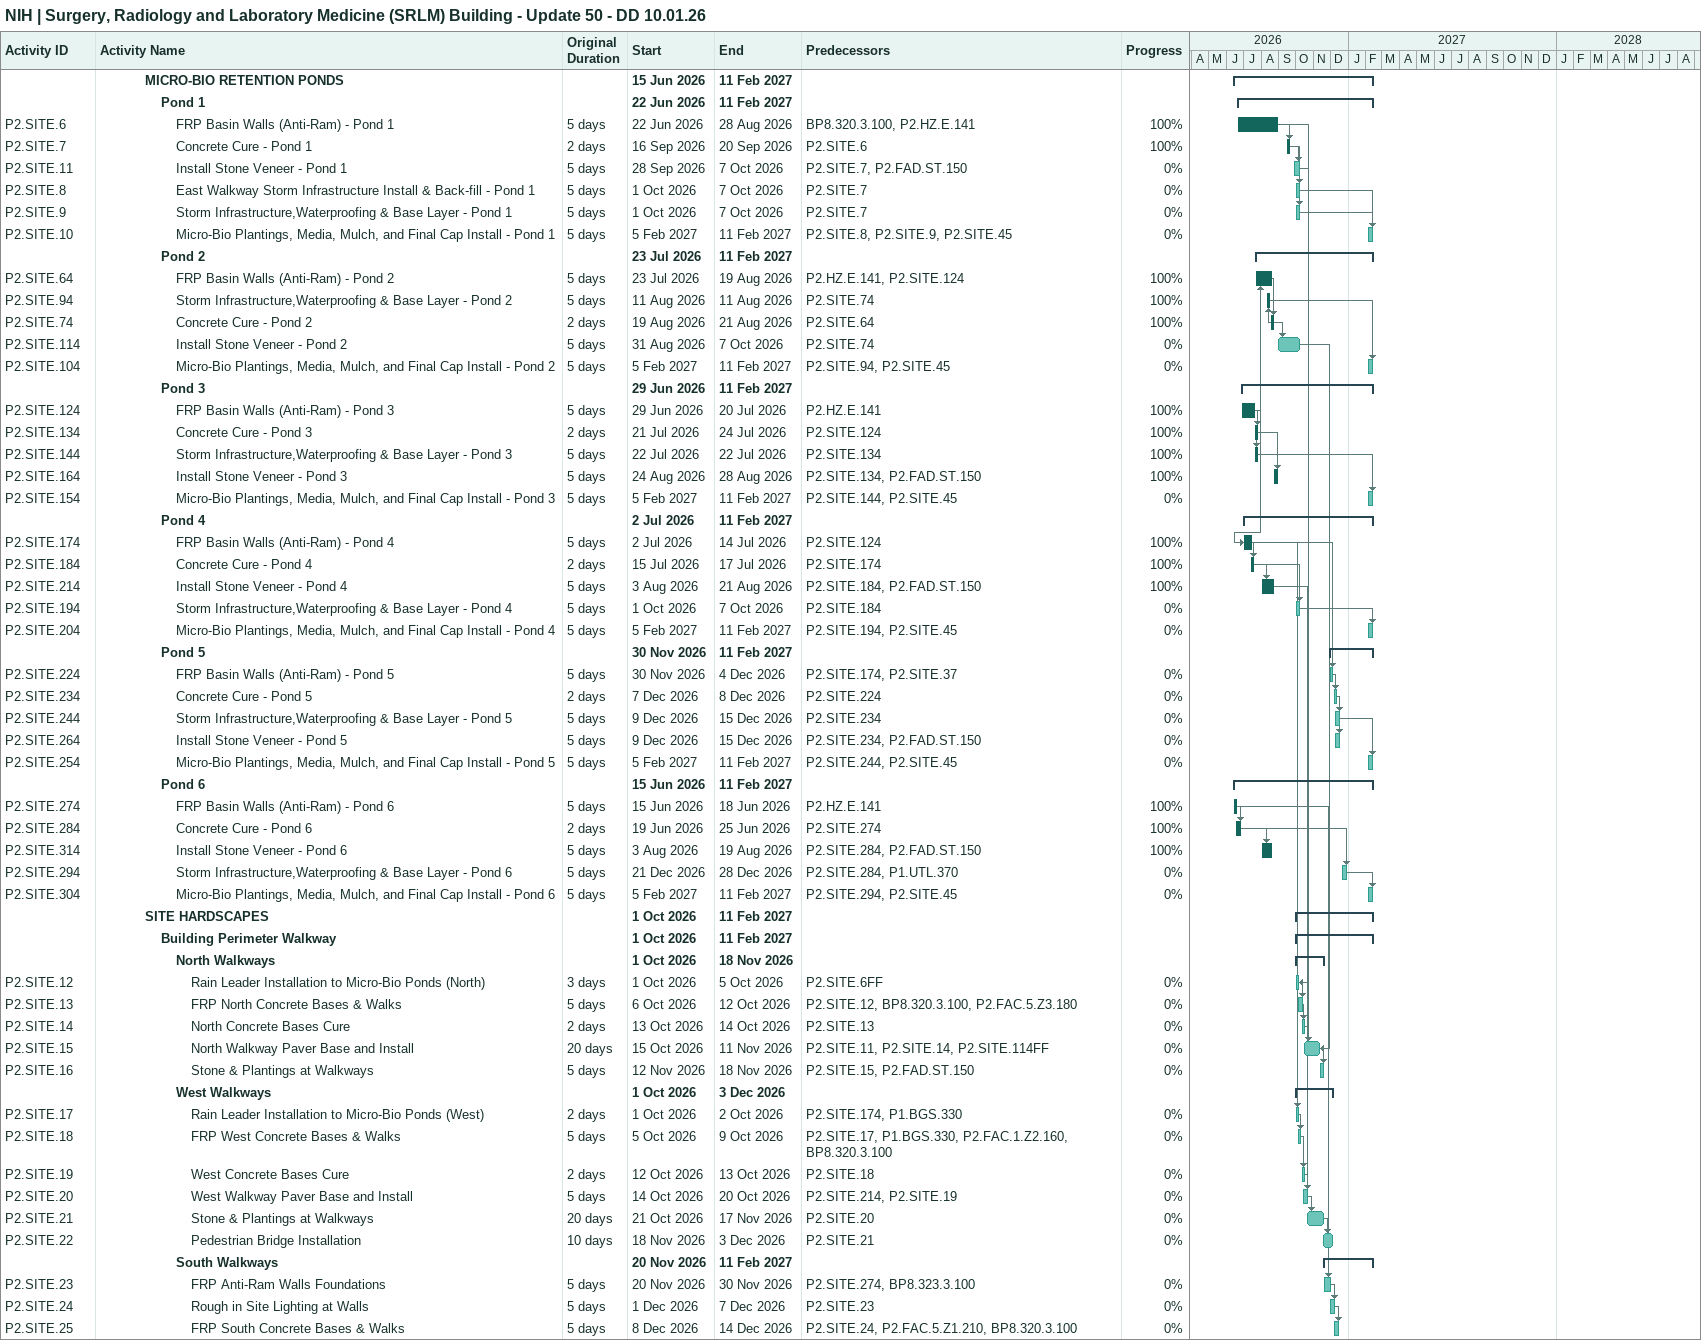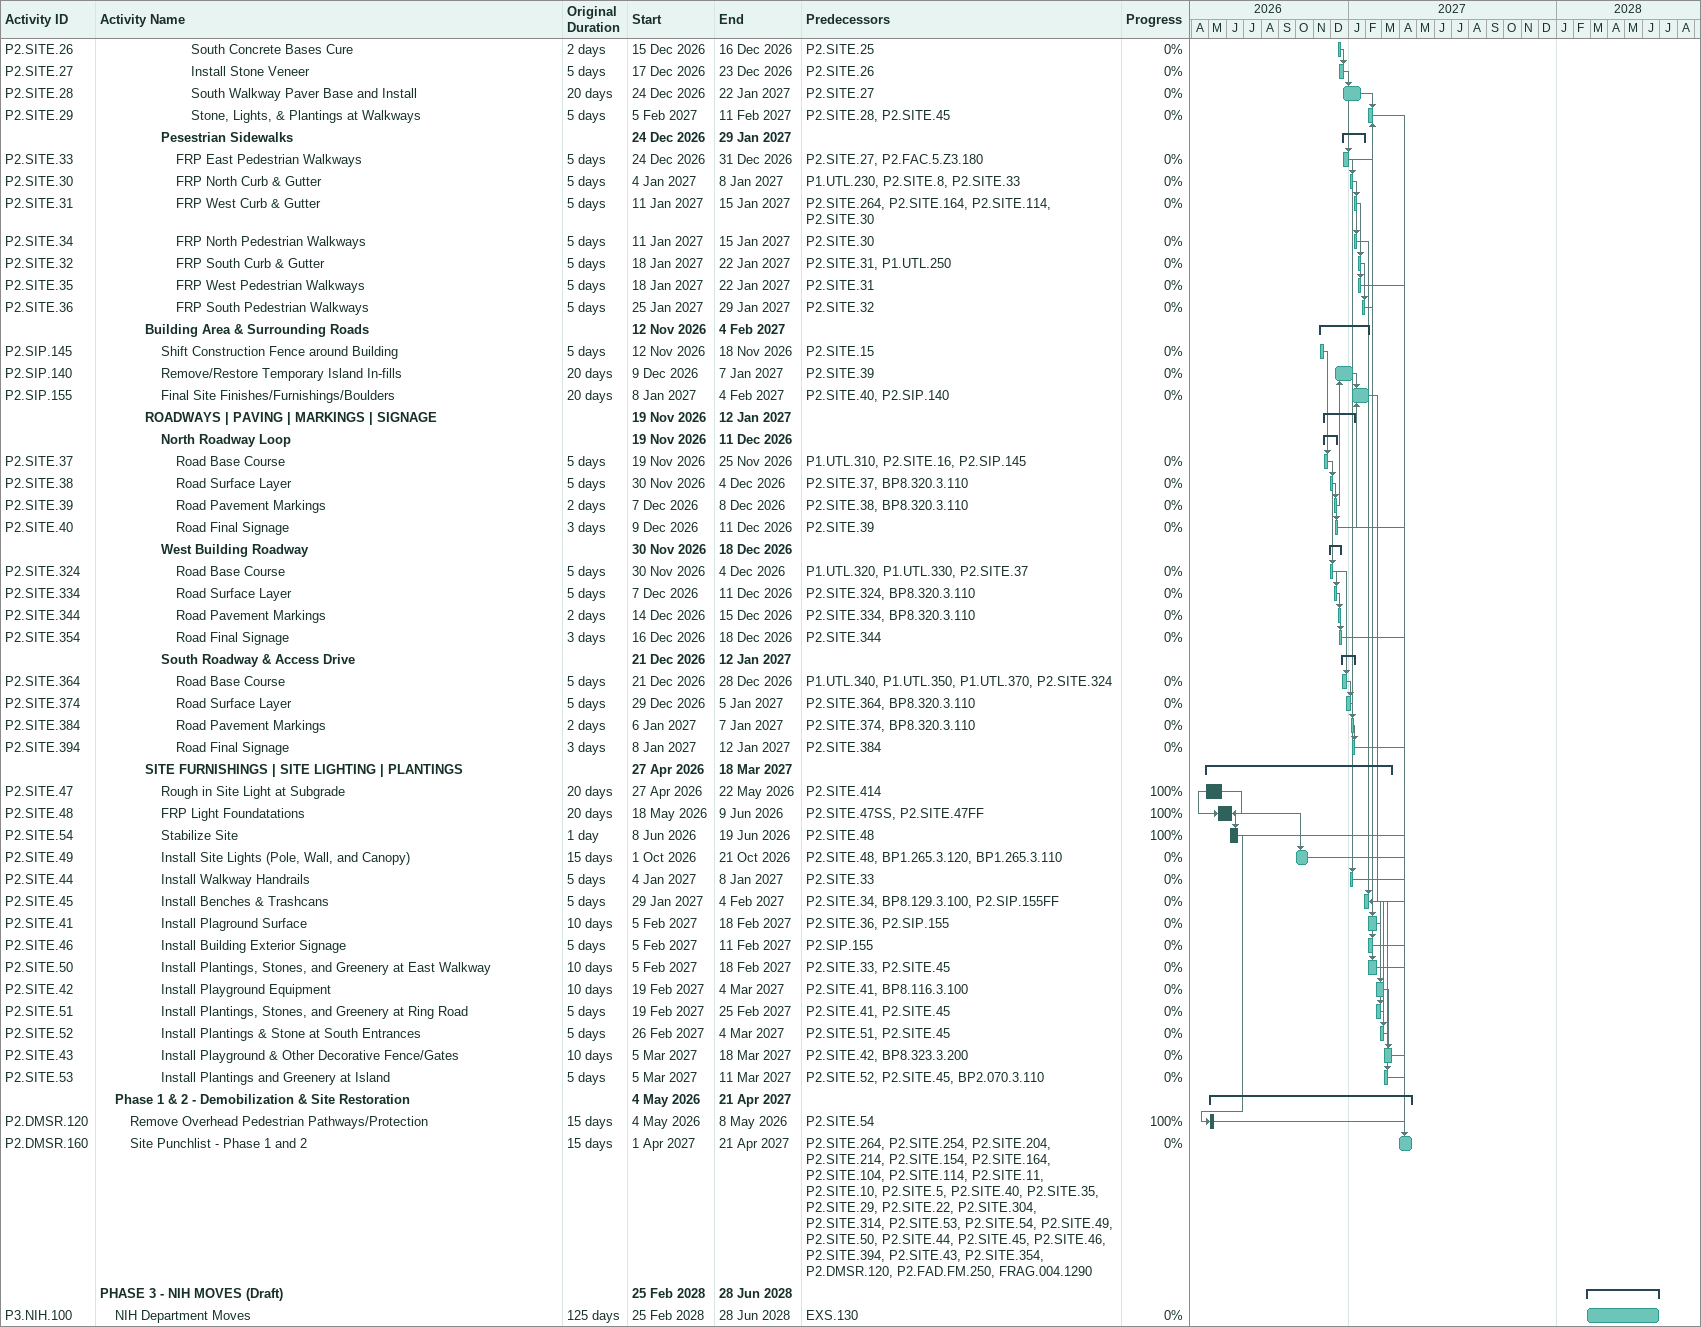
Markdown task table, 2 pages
NIH | Surgery, Radiology and Laboratory Medicine (SRLM) Building - Update 50 - DD 10.01.26

| ID | Level | Task | Original duration | Start | Finish | Predecessors | % complete |
|---|---|---|---|---|---|---|---|
|  | 4 | **MICRO-BIO RETENTION PONDS** |  | 2026-06-15 | 2027-02-11 |  |  |
|  | 5 | **Pond 1** |  | 2026-06-22 | 2027-02-11 |  |  |
| P2.SITE.6 | 6 | FRP Basin Walls (Anti-Ram) - Pond 1 | 5d | 2026-06-22 | 2026-08-28 | BP8.320.3.100, P2.HZ.E.141 | 100 |
| P2.SITE.7 | 6 | Concrete Cure - Pond 1 | 2d | 2026-09-16 | 2026-09-20 | P2.SITE.6 | 100 |
| P2.SITE.11 | 6 | Install Stone Veneer - Pond 1 | 5d | 2026-09-28 | 2026-10-07 | P2.SITE.7, P2.FAD.ST.150 | 0 |
| P2.SITE.8 | 6 | East Walkway Storm Infrastructure Install & Back-fill - Pond 1 | 5d | 2026-10-01 | 2026-10-07 | P2.SITE.7 | 0 |
| P2.SITE.9 | 6 | Storm Infrastructure,Waterproofing & Base Layer - Pond 1 | 5d | 2026-10-01 | 2026-10-07 | P2.SITE.7 | 0 |
| P2.SITE.10 | 6 | Micro-Bio Plantings, Media, Mulch, and Final Cap Install - Pond 1 | 5d | 2027-02-05 | 2027-02-11 | P2.SITE.8, P2.SITE.9, P2.SITE.45 | 0 |
|  | 5 | **Pond 2** |  | 2026-07-23 | 2027-02-11 |  |  |
| P2.SITE.64 | 6 | FRP Basin Walls (Anti-Ram) - Pond 2 | 5d | 2026-07-23 | 2026-08-19 | P2.HZ.E.141, P2.SITE.124 | 100 |
| P2.SITE.94 | 6 | Storm Infrastructure,Waterproofing & Base Layer - Pond 2 | 5d | 2026-08-11 | 2026-08-11 | P2.SITE.74 | 100 |
| P2.SITE.74 | 6 | Concrete Cure - Pond 2 | 2d | 2026-08-19 | 2026-08-21 | P2.SITE.64 | 100 |
| P2.SITE.114 | 6 | Install Stone Veneer - Pond 2 | 5d | 2026-08-31 | 2026-10-07 | P2.SITE.74 | 0 |
| P2.SITE.104 | 6 | Micro-Bio Plantings, Media, Mulch, and Final Cap Install - Pond 2 | 5d | 2027-02-05 | 2027-02-11 | P2.SITE.94, P2.SITE.45 | 0 |
|  | 5 | **Pond 3** |  | 2026-06-29 | 2027-02-11 |  |  |
| P2.SITE.124 | 6 | FRP Basin Walls (Anti-Ram) - Pond 3 | 5d | 2026-06-29 | 2026-07-20 | P2.HZ.E.141 | 100 |
| P2.SITE.134 | 6 | Concrete Cure - Pond 3 | 2d | 2026-07-21 | 2026-07-24 | P2.SITE.124 | 100 |
| P2.SITE.144 | 6 | Storm Infrastructure,Waterproofing & Base Layer - Pond 3 | 5d | 2026-07-22 | 2026-07-22 | P2.SITE.134 | 100 |
| P2.SITE.164 | 6 | Install Stone Veneer - Pond 3 | 5d | 2026-08-24 | 2026-08-28 | P2.SITE.134, P2.FAD.ST.150 | 100 |
| P2.SITE.154 | 6 | Micro-Bio Plantings, Media, Mulch, and Final Cap Install - Pond 3 | 5d | 2027-02-05 | 2027-02-11 | P2.SITE.144, P2.SITE.45 | 0 |
|  | 5 | **Pond 4** |  | 2026-07-02 | 2027-02-11 |  |  |
| P2.SITE.174 | 6 | FRP Basin Walls (Anti-Ram) - Pond 4 | 5d | 2026-07-02 | 2026-07-14 | P2.SITE.124 | 100 |
| P2.SITE.184 | 6 | Concrete Cure - Pond 4 | 2d | 2026-07-15 | 2026-07-17 | P2.SITE.174 | 100 |
| P2.SITE.214 | 6 | Install Stone Veneer - Pond 4 | 5d | 2026-08-03 | 2026-08-21 | P2.SITE.184, P2.FAD.ST.150 | 100 |
| P2.SITE.194 | 6 | Storm Infrastructure,Waterproofing & Base Layer - Pond 4 | 5d | 2026-10-01 | 2026-10-07 | P2.SITE.184 | 0 |
| P2.SITE.204 | 6 | Micro-Bio Plantings, Media, Mulch, and Final Cap Install - Pond 4 | 5d | 2027-02-05 | 2027-02-11 | P2.SITE.194, P2.SITE.45 | 0 |
|  | 5 | **Pond 5** |  | 2026-11-30 | 2027-02-11 |  |  |
| P2.SITE.224 | 6 | FRP Basin Walls (Anti-Ram) - Pond 5 | 5d | 2026-11-30 | 2026-12-04 | P2.SITE.174, P2.SITE.37 | 0 |
| P2.SITE.234 | 6 | Concrete Cure - Pond 5 | 2d | 2026-12-07 | 2026-12-08 | P2.SITE.224 | 0 |
| P2.SITE.244 | 6 | Storm Infrastructure,Waterproofing & Base Layer - Pond 5 | 5d | 2026-12-09 | 2026-12-15 | P2.SITE.234 | 0 |
| P2.SITE.264 | 6 | Install Stone Veneer - Pond 5 | 5d | 2026-12-09 | 2026-12-15 | P2.SITE.234, P2.FAD.ST.150 | 0 |
| P2.SITE.254 | 6 | Micro-Bio Plantings, Media, Mulch, and Final Cap Install - Pond 5 | 5d | 2027-02-05 | 2027-02-11 | P2.SITE.244, P2.SITE.45 | 0 |
|  | 5 | **Pond 6** |  | 2026-06-15 | 2027-02-11 |  |  |
| P2.SITE.274 | 6 | FRP Basin Walls (Anti-Ram) - Pond 6 | 5d | 2026-06-15 | 2026-06-18 | P2.HZ.E.141 | 100 |
| P2.SITE.284 | 6 | Concrete Cure - Pond 6 | 2d | 2026-06-19 | 2026-06-25 | P2.SITE.274 | 100 |
| P2.SITE.314 | 6 | Install Stone Veneer - Pond 6 | 5d | 2026-08-03 | 2026-08-19 | P2.SITE.284, P2.FAD.ST.150 | 100 |
| P2.SITE.294 | 6 | Storm Infrastructure,Waterproofing & Base Layer - Pond 6 | 5d | 2026-12-21 | 2026-12-28 | P2.SITE.284, P1.UTL.370 | 0 |
| P2.SITE.304 | 6 | Micro-Bio Plantings, Media, Mulch, and Final Cap Install - Pond 6 | 5d | 2027-02-05 | 2027-02-11 | P2.SITE.294, P2.SITE.45 | 0 |
|  | 4 | **SITE HARDSCAPES** |  | 2026-10-01 | 2027-02-11 |  |  |
|  | 5 | **Building Perimeter Walkway** |  | 2026-10-01 | 2027-02-11 |  |  |
|  | 6 | **North Walkways** |  | 2026-10-01 | 2026-11-18 |  |  |
| P2.SITE.12 | 7 | Rain Leader Installation to Micro-Bio Ponds (North) | 3d | 2026-10-01 | 2026-10-05 | P2.SITE.6FF | 0 |
| P2.SITE.13 | 7 | FRP North Concrete Bases & Walks | 5d | 2026-10-06 | 2026-10-12 | P2.SITE.12, BP8.320.3.100, P2.FAC.5.Z3.180 | 0 |
| P2.SITE.14 | 7 | North Concrete Bases Cure | 2d | 2026-10-13 | 2026-10-14 | P2.SITE.13 | 0 |
| P2.SITE.15 | 7 | North Walkway Paver Base and Install | 20d | 2026-10-15 | 2026-11-11 | P2.SITE.11, P2.SITE.14, P2.SITE.114FF | 0 |
| P2.SITE.16 | 7 | Stone & Plantings at Walkways | 5d | 2026-11-12 | 2026-11-18 | P2.SITE.15, P2.FAD.ST.150 | 0 |
|  | 6 | **West Walkways** |  | 2026-10-01 | 2026-12-03 |  |  |
| P2.SITE.17 | 7 | Rain Leader Installation to Micro-Bio Ponds (West) | 2d | 2026-10-01 | 2026-10-02 | P2.SITE.174, P1.BGS.330 | 0 |
| P2.SITE.18 | 7 | FRP West Concrete Bases & Walks | 5d | 2026-10-05 | 2026-10-09 | P2.SITE.17, P1.BGS.330, P2.FAC.1.Z2.160, BP8.320.3.100 | 0 |
| P2.SITE.19 | 7 | West Concrete Bases Cure | 2d | 2026-10-12 | 2026-10-13 | P2.SITE.18 | 0 |
| P2.SITE.20 | 7 | West Walkway Paver Base and Install | 5d | 2026-10-14 | 2026-10-20 | P2.SITE.214, P2.SITE.19 | 0 |
| P2.SITE.21 | 7 | Stone & Plantings at Walkways | 20d | 2026-10-21 | 2026-11-17 | P2.SITE.20 | 0 |
| P2.SITE.22 | 7 | Pedestrian Bridge Installation | 10d | 2026-11-18 | 2026-12-03 | P2.SITE.21 | 0 |
|  | 6 | **South Walkways** |  | 2026-11-20 | 2027-02-11 |  |  |
| P2.SITE.23 | 7 | FRP Anti-Ram Walls Foundations | 5d | 2026-11-20 | 2026-11-30 | P2.SITE.274, BP8.323.3.100 | 0 |
| P2.SITE.24 | 7 | Rough in Site Lighting at Walls | 5d | 2026-12-01 | 2026-12-07 | P2.SITE.23 | 0 |
| P2.SITE.25 | 7 | FRP South Concrete Bases & Walks | 5d | 2026-12-08 | 2026-12-14 | P2.SITE.24, P2.FAC.5.Z1.210, BP8.320.3.100 | 0 |
| P2.SITE.26 | 7 | South Concrete Bases Cure | 2d | 2026-12-15 | 2026-12-16 | P2.SITE.25 | 0 |
| P2.SITE.27 | 7 | Install Stone Veneer | 5d | 2026-12-17 | 2026-12-23 | P2.SITE.26 | 0 |
| P2.SITE.28 | 7 | South Walkway Paver Base and Install | 20d | 2026-12-24 | 2027-01-22 | P2.SITE.27 | 0 |
| P2.SITE.29 | 7 | Stone, Lights, & Plantings at Walkways | 5d | 2027-02-05 | 2027-02-11 | P2.SITE.28, P2.SITE.45 | 0 |
|  | 5 | **Pesestrian Sidewalks** |  | 2026-12-24 | 2027-01-29 |  |  |
| P2.SITE.33 | 6 | FRP East Pedestrian Walkways | 5d | 2026-12-24 | 2026-12-31 | P2.SITE.27, P2.FAC.5.Z3.180 | 0 |
| P2.SITE.30 | 6 | FRP North Curb & Gutter | 5d | 2027-01-04 | 2027-01-08 | P1.UTL.230, P2.SITE.8, P2.SITE.33 | 0 |
| P2.SITE.31 | 6 | FRP West Curb & Gutter | 5d | 2027-01-11 | 2027-01-15 | P2.SITE.264, P2.SITE.164, P2.SITE.114, P2.SITE.30 | 0 |
| P2.SITE.34 | 6 | FRP North Pedestrian Walkways | 5d | 2027-01-11 | 2027-01-15 | P2.SITE.30 | 0 |
| P2.SITE.32 | 6 | FRP South Curb & Gutter | 5d | 2027-01-18 | 2027-01-22 | P2.SITE.31, P1.UTL.250 | 0 |
| P2.SITE.35 | 6 | FRP West Pedestrian Walkways | 5d | 2027-01-18 | 2027-01-22 | P2.SITE.31 | 0 |
| P2.SITE.36 | 6 | FRP South Pedestrian Walkways | 5d | 2027-01-25 | 2027-01-29 | P2.SITE.32 | 0 |
|  | 4 | **Building Area & Surrounding Roads** |  | 2026-11-12 | 2027-02-04 |  |  |
| P2.SIP.145 | 5 | Shift Construction Fence around Building | 5d | 2026-11-12 | 2026-11-18 | P2.SITE.15 | 0 |
| P2.SIP.140 | 5 | Remove/Restore Temporary Island In-fills | 20d | 2026-12-09 | 2027-01-07 | P2.SITE.39 | 0 |
| P2.SIP.155 | 5 | Final Site Finishes/Furnishings/Boulders | 20d | 2027-01-08 | 2027-02-04 | P2.SITE.40, P2.SIP.140 | 0 |
|  | 4 | **ROADWAYS \| PAVING \| MARKINGS \| SIGNAGE** |  | 2026-11-19 | 2027-01-12 |  |  |
|  | 5 | **North Roadway Loop** |  | 2026-11-19 | 2026-12-11 |  |  |
| P2.SITE.37 | 6 | Road Base Course | 5d | 2026-11-19 | 2026-11-25 | P1.UTL.310, P2.SITE.16, P2.SIP.145 | 0 |
| P2.SITE.38 | 6 | Road Surface Layer | 5d | 2026-11-30 | 2026-12-04 | P2.SITE.37, BP8.320.3.110 | 0 |
| P2.SITE.39 | 6 | Road Pavement Markings | 2d | 2026-12-07 | 2026-12-08 | P2.SITE.38, BP8.320.3.110 | 0 |
| P2.SITE.40 | 6 | Road Final Signage | 3d | 2026-12-09 | 2026-12-11 | P2.SITE.39 | 0 |
|  | 5 | **West Building Roadway** |  | 2026-11-30 | 2026-12-18 |  |  |
| P2.SITE.324 | 6 | Road Base Course | 5d | 2026-11-30 | 2026-12-04 | P1.UTL.320, P1.UTL.330, P2.SITE.37 | 0 |
| P2.SITE.334 | 6 | Road Surface Layer | 5d | 2026-12-07 | 2026-12-11 | P2.SITE.324, BP8.320.3.110 | 0 |
| P2.SITE.344 | 6 | Road Pavement Markings | 2d | 2026-12-14 | 2026-12-15 | P2.SITE.334, BP8.320.3.110 | 0 |
| P2.SITE.354 | 6 | Road Final Signage | 3d | 2026-12-16 | 2026-12-18 | P2.SITE.344 | 0 |
|  | 5 | **South Roadway & Access Drive** |  | 2026-12-21 | 2027-01-12 |  |  |
| P2.SITE.364 | 6 | Road Base Course | 5d | 2026-12-21 | 2026-12-28 | P1.UTL.340, P1.UTL.350, P1.UTL.370, P2.SITE.324 | 0 |
| P2.SITE.374 | 6 | Road Surface Layer | 5d | 2026-12-29 | 2027-01-05 | P2.SITE.364, BP8.320.3.110 | 0 |
| P2.SITE.384 | 6 | Road Pavement Markings | 2d | 2027-01-06 | 2027-01-07 | P2.SITE.374, BP8.320.3.110 | 0 |
| P2.SITE.394 | 6 | Road Final Signage | 3d | 2027-01-08 | 2027-01-12 | P2.SITE.384 | 0 |
|  | 4 | **SITE FURNISHINGS \| SITE LIGHTING \| PLANTINGS** |  | 2026-04-27 | 2027-03-18 |  |  |
| P2.SITE.47 | 5 | Rough in Site Light at Subgrade | 20d | 2026-04-27 | 2026-05-22 | P2.SITE.414 | 100 |
| P2.SITE.48 | 5 | FRP Light Foundatations | 20d | 2026-05-18 | 2026-06-09 | P2.SITE.47SS, P2.SITE.47FF | 100 |
| P2.SITE.54 | 5 | Stabilize Site | 1d | 2026-06-08 | 2026-06-19 | P2.SITE.48 | 100 |
| P2.SITE.49 | 5 | Install Site Lights (Pole, Wall, and Canopy) | 15d | 2026-10-01 | 2026-10-21 | P2.SITE.48, BP1.265.3.120, BP1.265.3.110 | 0 |
| P2.SITE.44 | 5 | Install Walkway Handrails | 5d | 2027-01-04 | 2027-01-08 | P2.SITE.33 | 0 |
| P2.SITE.45 | 5 | Install Benches & Trashcans | 5d | 2027-01-29 | 2027-02-04 | P2.SITE.34, BP8.129.3.100, P2.SIP.155FF | 0 |
| P2.SITE.41 | 5 | Install Plaground Surface | 10d | 2027-02-05 | 2027-02-18 | P2.SITE.36, P2.SIP.155 | 0 |
| P2.SITE.46 | 5 | Install Building Exterior Signage | 5d | 2027-02-05 | 2027-02-11 | P2.SIP.155 | 0 |
| P2.SITE.50 | 5 | Install Plantings, Stones, and Greenery at East Walkway | 10d | 2027-02-05 | 2027-02-18 | P2.SITE.33, P2.SITE.45 | 0 |
| P2.SITE.42 | 5 | Install Playground Equipment | 10d | 2027-02-19 | 2027-03-04 | P2.SITE.41, BP8.116.3.100 | 0 |
| P2.SITE.51 | 5 | Install Plantings, Stones, and Greenery at Ring Road | 5d | 2027-02-19 | 2027-02-25 | P2.SITE.41, P2.SITE.45 | 0 |
| P2.SITE.52 | 5 | Install Plantings & Stone at South Entrances | 5d | 2027-02-26 | 2027-03-04 | P2.SITE.51, P2.SITE.45 | 0 |
| P2.SITE.43 | 5 | Install Playground & Other Decorative Fence/Gates | 10d | 2027-03-05 | 2027-03-18 | P2.SITE.42, BP8.323.3.200 | 0 |
| P2.SITE.53 | 5 | Install Plantings and Greenery at Island | 5d | 2027-03-05 | 2027-03-11 | P2.SITE.52, P2.SITE.45, BP2.070.3.110 | 0 |
|  | 2 | **Phase 1 & 2 - Demobilization & Site Restoration** |  | 2026-05-04 | 2027-04-21 |  |  |
| P2.DMSR.120 | 3 | Remove Overhead Pedestrian Pathways/Protection | 15d | 2026-05-04 | 2026-05-08 | P2.SITE.54 | 100 |
| P2.DMSR.160 | 3 | Site Punchlist - Phase 1 and 2 | 15d | 2027-04-01 | 2027-04-21 | P2.SITE.264, P2.SITE.254, P2.SITE.204, P2.SITE.214, P2.SITE.154, P2.SITE.164, P2.SITE.104, P2.SITE.114, P2.SITE.11, P2.SITE.10, P2.SITE.5, P2.SITE.40, P2.SITE.35, P2.SITE.29, P2.SITE.22, P2.SITE.304, P2.SITE.314, P2.SITE.53, P2.SITE.54, P2.SITE.49, P2.SITE.50, P2.SITE.44, P2.SITE.45, P2.SITE.46, P2.SITE.394, P2.SITE.43, P2.SITE.354, P2.DMSR.120, P2.FAD.FM.250, FRAG.004.1290 | 0 |
|  | 1 | **PHASE 3 - NIH MOVES (Draft)** |  | 2028-02-25 | 2028-06-28 |  |  |
| P3.NIH.100 | 2 | NIH Department Moves | 125d | 2028-02-25 | 2028-06-28 | EXS.130 | 0 |
